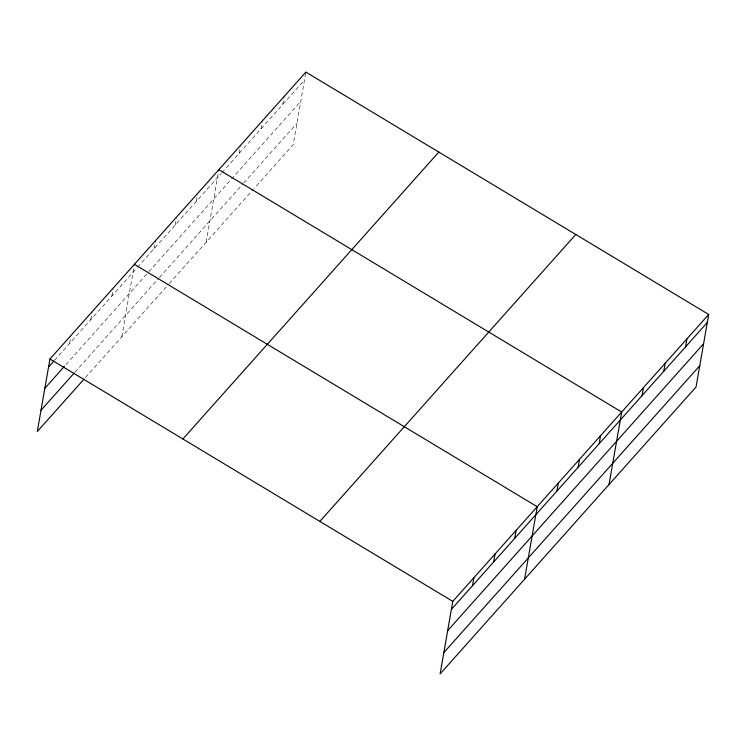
<?xml version="1.0" encoding="UTF-8"?>
<svg xmlns="http://www.w3.org/2000/svg" width="746" height="746" viewBox="0 0 746 746"><rect width="100%" height="100%" fill="white"/><g stroke="black" fill="none" stroke-linecap="round" stroke-linejoin="round"><path stroke-width="0.56" stroke-dasharray="3.73 2.8" d="M69.676 343.337L70.87 336.474M90.788 319.661L92.187 311.669M111.9 295.994L113.094 289.14M121.757 336.847L134.215 265.473M154.124 248.66L155.522 240.66M175.245 224.984L176.438 218.13M196.357 201.317L197.55 194.464M206.204 242.17L218.662 170.797M239.224 153.266L240.417 146.403M260.979 128.871L262.172 122.018M282.725 104.487L284.123 96.486M305.683 73.248L293.225 144.621L254.218 188.346M54.589 360.243L136.788 268.103M137.534 267.255L221.217 173.445M221.972 172.606L304.48 80.102M65.956 364.626L148.146 272.486M148.902 271.637L300.769 101.391M74.945 372.189L158.646 278.361M159.402 277.512L242.926 183.88M243.681 183.031L296.936 123.332M85.557 377.42L168.503 284.431M169.258 283.592L253.463 189.195"/><path stroke-width="1.12" d="M708.7 314.476L452.775 601.379L440.121 673.899L696.046 386.997L708.7 314.476L305.879 72.101L49.954 359.003L37.3 431.524L84.056 379.108M472.498 585.703L473.897 577.712M493.61 562.036L495.008 554.036M514.721 538.37L516.12 530.369M524.578 579.222L537.232 506.702L134.411 264.326M556.954 491.027L558.344 483.035M578.066 467.36L579.456 459.359M599.178 443.693L600.577 435.692M609.034 484.546L621.688 412.025L218.867 169.65M642.045 395.632L643.444 387.64M663.8 371.247L665.19 363.255M685.546 346.862L686.945 338.861M48.565 367.004L53.843 361.083M44.844 388.293L64.454 366.314M41.011 410.235L74.19 373.037M182.891 438.984L438.807 152.091M319.848 521.398L575.772 234.496M451.386 609.379L707.301 322.477M447.665 630.668L703.59 343.766M443.842 652.601L699.757 365.708M49.954 359.003L452.775 601.379"/></g></svg>
